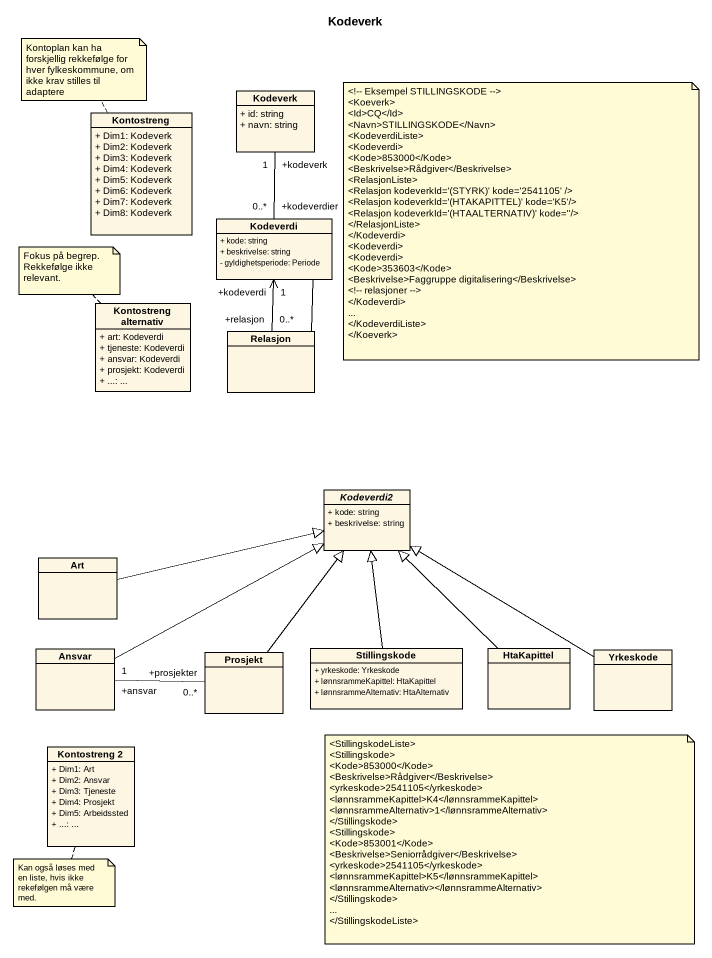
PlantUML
@startuml
title Kodeverk
hide circle
hide empty members
skinparam classAttributeIconSize 0
class Kontostreng {
  + Dim1: Kodeverk
  + Dim2: Kodeverk
  + Dim3: Kodeverk
  + Dim4: Kodeverk
  + Dim5: Kodeverk
  + Dim6: Kodeverk
  + Dim7: Kodeverk
  + Dim8: Kodeverk
}
class Kodeverk {
  + id: string
  + navn: string
}
class Kodeverdi {
  + kode: string
  + beskrivelse: string
  - gyldighetsperiode: Periode
}
class "Kontostreng alternativ" as Kontostreng_alternativ {
  + art: Kodeverdi
  + tjeneste: Kodeverdi
  + ansvar: Kodeverdi
  + prosjekt: Kodeverdi
  + ...: ...
}
class Relasjon
abstract class Kodeverdi2 {
  + kode: string
  + beskrivelse: string
}
class Art
class Ansvar
class Prosjekt
class Stillingskode {
  + yrkeskode: Yrkeskode
  + lønnsrammeKapittel: HtaKapittel
  + lønnsrammeAlternativ: HtaAlternativ
}
class HtaKapittel
class Yrkeskode
class "Kontostreng 2" as Kontostreng_2 {
  + Dim1: Art
  + Dim2: Ansvar
  + Dim3: Tjeneste
  + Dim4: Prosjekt
  + Dim5: Arbeidssted
  + ...: ...
}
Kodeverdi "+kodeverdier\n0..*" -up- "+kodeverk\n1" Kodeverk
Relasjon -up- Kodeverdi
Relasjon "+relasjon\n0..*" -up-> "+kodeverdi\n1" Kodeverdi
Art -right-|> Kodeverdi2
Ansvar -right-|> Kodeverdi2
Prosjekt -up-|> Kodeverdi2
Prosjekt "+prosjekter\n0..*" -left- "+ansvar\n1" Ansvar
Stillingskode -up-|> Kodeverdi2
HtaKapittel -up-|> Kodeverdi2
Yrkeskode -up-|> Kodeverdi2
note top of Kontostreng : Kontoplan kan ha forskjellig rekkefølge for hver fylkeskommune, om ikke krav stilles til adaptere
note as N2
  <!~-- Eksempel STILLINGSKODE ~-->
  <Koeverk>
  <Id>CQ</Id>
  <Navn>STILLINGSKODE</Navn>
  <KodeverdiListe>
  <Kodeverdi>
  <Kode>853000</Kode>
  <Beskrivelse>Rådgiver</Beskrivelse>
  <RelasjonListe>
  <Relasjon kodeverkId='(STYRK)' kode='2541105' />
  <Relasjon kodeverkId='(HTAKAPITTEL)' kode='K5'/>
  <Relasjon kodeverkId='(HTAALTERNATIV)' kode=''/>
  </RelasjonListe>
  </Kodeverdi>
  <Kodeverdi>
  <Kodeverdi>
  <Kode>353603</Kode>
  <Beskrivelse>Faggruppe digitalisering</Beskrivelse>
  <!~-- relasjoner ~-->
  </Kodeverdi>
  ~...
  </KodeverdiListe>
  </Koeverk>
end note
note top of Kontostreng_alternativ : Fokus på begrep. Rekkefølge ikke relevant.
note as N4
  <StillingskodeListe>
  <Stillingskode>
  <Kode>853000</Kode>
  <Beskrivelse>Rådgiver</Beskrivelse>
  <yrkeskode>2541105</yrkeskode>
  <lønnsrammeKapittel>K4</lønnsrammeKapittel>
  <lønnsrammeAlternativ>1</lønnsrammeAlternativ>
  </Stillingskode>
  <Stillingskode>
  <Kode>853001</Kode>
  <Beskrivelse>Seniorrådgiver</Beskrivelse>
  <yrkeskode>2541105</yrkeskode>
  <lønnsrammeKapittel>K5</lønnsrammeKapittel>
  <lønnsrammeAlternativ></lønnsrammeAlternativ>
  </Stillingskode>
  ~...
  </StillingskodeListe>
end note
note bottom of Kontostreng_2 : Kan også løses med en liste, hvis ikke rekefølgen må være med.
@enduml
